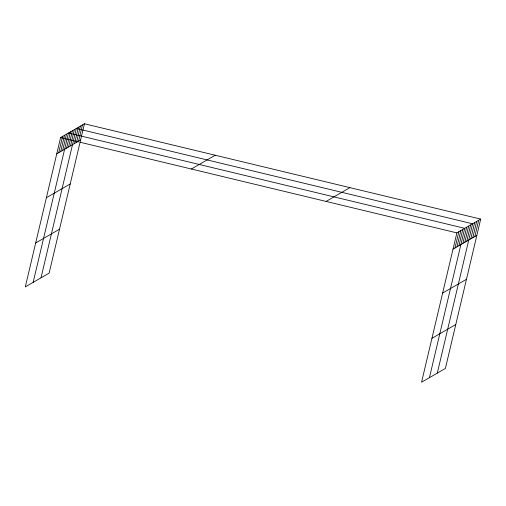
<?xml version="1.0" encoding="UTF-8"?>
<svg xmlns="http://www.w3.org/2000/svg" width="506" height="506" viewBox="0 0 506 506"><rect width="100%" height="100%" fill="white"/><g stroke="black" fill="none" stroke-linecap="round" stroke-linejoin="round"><path stroke-width="0.76" d="M84.439 123.774L60.606 137.562L25.3 286.902L49.133 273.113L84.439 123.774L480.7 219.098L445.394 368.438L421.561 382.226L456.867 232.886L480.7 219.098M58.721 152.692L62.567 136.424M60.688 151.553L64.534 135.285M62.655 150.415L66.501 134.147M33.162 282.354L68.468 133.008L464.729 228.332L429.43 377.678M66.59 148.138L70.435 131.87M68.557 147.006L72.402 130.731M70.524 145.867L74.369 129.599M41.03 277.8L76.33 128.461L472.598 223.785L437.292 373.131M74.515 143.559L78.36 127.284M76.539 142.382L80.384 126.114M78.563 141.212L82.408 124.944M454.989 248.016L458.834 231.748M456.956 246.877L460.802 230.609M458.923 245.739L462.769 229.471M462.851 243.468L466.696 227.2M464.818 242.33L468.664 226.062M466.785 241.191L470.631 224.923M470.776 238.883L474.622 222.615M472.8 237.712L476.646 221.438M474.83 236.536L478.676 220.268M56.761 153.83L80.593 140.042M46.375 197.745L70.207 183.956M35.679 242.988L59.512 229.199M191.369 169.017L215.202 155.228M326.098 201.426L349.931 187.637M453.022 249.154L476.854 235.366M442.642 293.069L466.475 279.28M431.947 338.312L455.779 324.523M60.606 137.562L78.538 141.876M80.03 142.23L456.867 232.886"/></g></svg>
